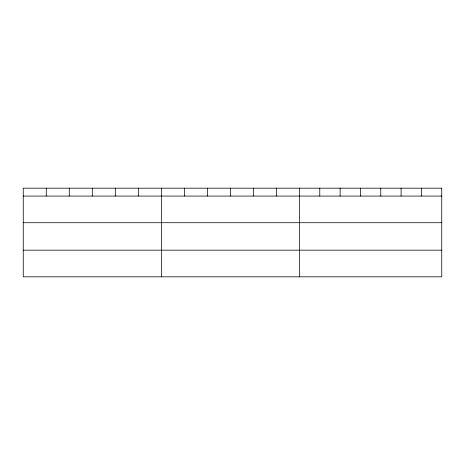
<?xml version="1.0" encoding="UTF-8"?>
<svg xmlns="http://www.w3.org/2000/svg" width="465" height="465" viewBox="0 0 465 465"><rect width="100%" height="100%" fill="white"/><g stroke="black" fill="none" stroke-linecap="round" stroke-linejoin="round"><path stroke-width="0.7" d="M23.25 196.073L441.75 196.073M23.25 222.718L441.75 222.718M23.25 250.176L441.75 250.176M421.424 188.18L421.424 196.073M401.097 188.18L401.097 196.073M380.771 188.18L380.771 196.073M360.439 188.18L360.439 196.073M340.113 188.18L340.113 196.073M319.786 188.18L319.786 196.073M299.46 188.18L299.46 276.82M276.443 188.18L276.443 196.073M253.425 188.18L253.425 196.073M230.407 188.18L230.407 196.073M207.39 188.18L207.39 196.073M184.373 188.18L184.373 196.073M161.355 188.18L161.355 276.82M138.338 188.18L138.338 196.073M115.32 188.18L115.32 196.073M92.303 188.18L92.303 196.073M69.285 188.18L69.285 196.073M46.267 188.18L46.267 196.073M441.75 188.18L23.25 188.18L23.25 276.82L441.75 276.82L441.75 188.18"/></g></svg>
